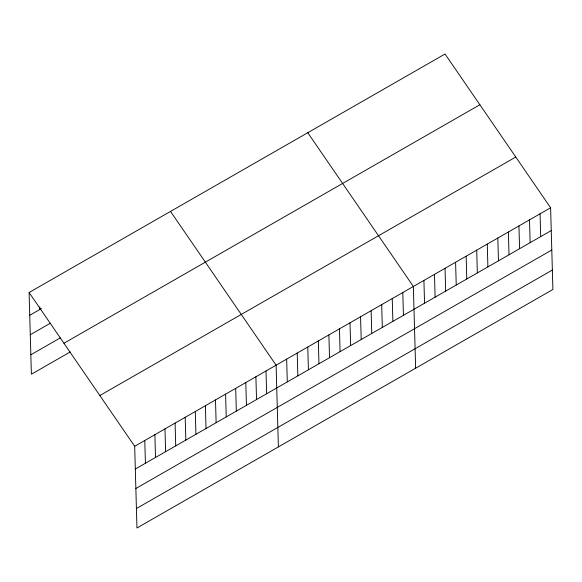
<?xml version="1.0" encoding="UTF-8"?>
<svg xmlns="http://www.w3.org/2000/svg" width="582" height="582" viewBox="0 0 582 582"><rect width="100%" height="100%" fill="white"/><g stroke="black" fill="none" stroke-linecap="round" stroke-linejoin="round"><path stroke-width="0.87" d="M29.1 292.506L445.041 54.01L550.616 207.774L552.9 289.494L136.959 527.99L134.682 446.27L29.1 292.506L31.384 374.226L70.233 351.95M29.733 315.291L41.395 308.606M30.279 334.737L50.481 323.156M30.839 354.773L60.368 337.844M63.94 343.249L479.881 104.753M99.835 395.527L515.776 157.031M134.682 446.27L550.616 207.774M135.315 469.048L551.256 230.559M135.861 488.502L551.794 250.005M136.421 508.537L552.354 270.048M307.776 132.718L413.358 286.475L415.643 368.195M170.519 211.419L276.101 365.183L278.378 446.903M540.06 213.827L540.693 236.612M529.504 219.887L530.137 242.665M518.94 225.94L519.581 248.718M508.384 231.992L509.017 254.778M497.828 238.045L498.461 260.831M487.265 244.098L487.905 266.883M476.709 250.151L477.342 272.936M466.153 256.211L466.786 278.989M455.59 262.264L456.23 285.042M445.034 268.317L445.667 291.102M434.478 274.369L435.11 297.155M423.914 280.422L424.554 303.207M402.802 292.535L403.435 315.313M392.239 298.588L392.879 321.366M381.683 304.641L382.316 327.426M371.127 310.693L371.76 333.479M360.564 316.746L361.204 339.532M350.008 322.799L350.64 345.584M339.452 328.859L340.084 351.637M328.888 334.912L329.528 357.697M318.332 340.965L318.965 363.75M307.776 347.018L308.409 369.803M297.213 353.07L297.853 375.856M286.657 359.13L287.29 381.908M265.996 370.974L266.636 393.759M255.898 376.765L256.531 399.55M245.793 382.556L246.433 405.341M235.695 388.347L236.328 411.132M225.59 394.138L226.231 416.923M215.493 399.936L216.126 422.714M205.388 405.727L206.028 428.505M195.29 411.518L195.923 434.303M185.185 417.309L185.825 440.094M175.087 423.099L175.72 445.885M164.982 428.89L165.623 451.676M154.885 434.689L155.518 457.467M144.78 440.479L145.42 463.257M39.765 306.867L39.838 309.493"/></g></svg>
